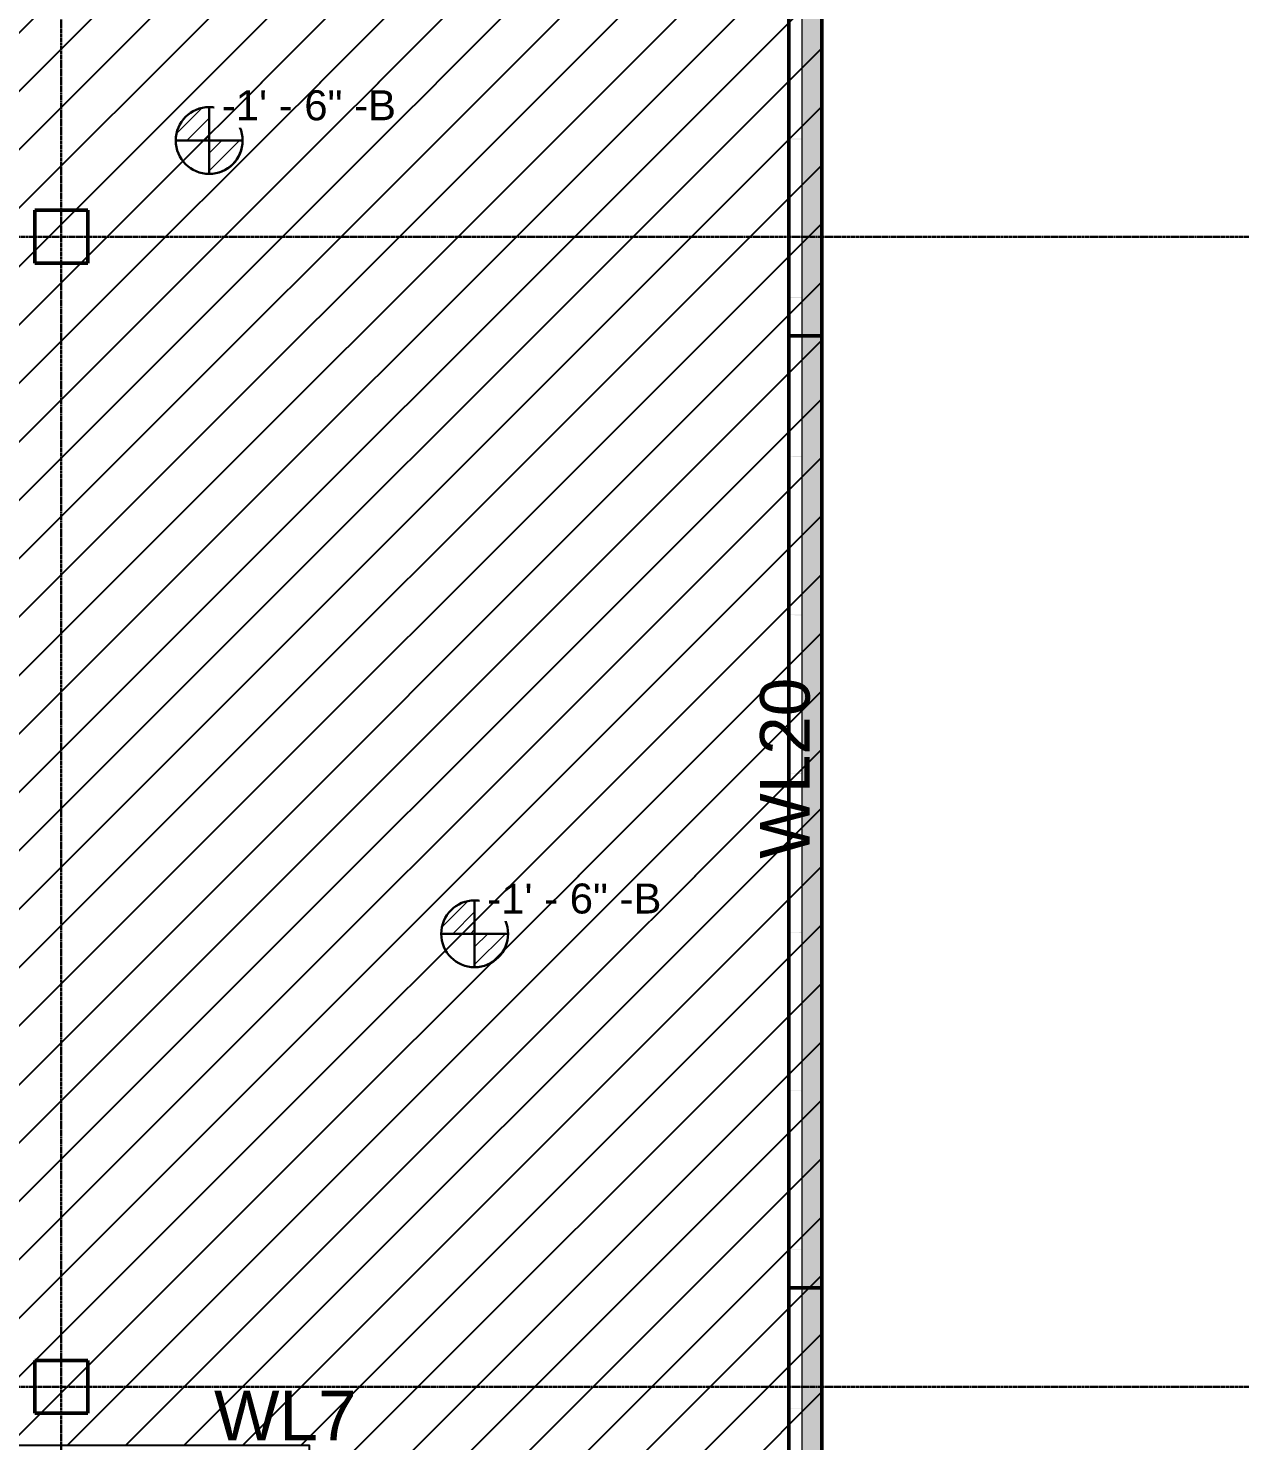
# Model space of a CAD drawing. Header units: inches. Extents: x -4126 to -1814, y 9773 to 12338.
# Drawn here: x -2183.3 to -1814.2, y 10822.9 to 11250.2 of the extents above; entities that cross this region are included whole.
import ezdxf

# ---------------------------------------------------------------- set-up
doc = ezdxf.new("R2010")
doc.units = ezdxf.units.IN
doc.header["$MEASUREMENT"] = 0
doc.linetypes.add('Grid Line 1_2_', pattern=[0.875, 0.5, -0.125, 0.125, -0.125])
for name, color, linetype, lineweight in [('G-ANNO-DIMS', 111, 'Continuous', 9), ('S-COLS', 52, 'Continuous', 9), ('S-FNDN', 32, 'Continuous', 13), ('S-GRID', 1, 'Continuous', 9)]:
    doc.layers.add(name, color=color, linetype=linetype, lineweight=lineweight)
doc.layers.add('LOAD_HATCH', color=8, linetype='Continuous')
doc.layers.add('loads', color=1, linetype='Continuous')
doc.styles.add('Arial', font='Arial.ttf', dxfattribs={"height": 18})
doc.styles.add('Arial_2', font='arial.ttf', dxfattribs={"height": 9.070866})
pattern_1 = [(315, (22.173, 116.836), (0.027577164, 0.027577164), [])]
pattern_2 = [(315, (21.337, 114.336), (0.027577164, 0.027577164), [])]

# ---------------------------------------------------------------- blocks, each defined once
blk = doc.blocks.new('034100 - Precast Structural Concrete - Column - Corbels - 16_x16_-1702002-FRAMING PLAN - 1ST FLOOR')
at = {"layer": 'S-COLS'}
for p, q in [((-8.91, 8.98), (-8.98, 8.98)), ((-8.98, 8.98), (-8.98, -7.02)), ((6.94, 8.98), (-8.91, 8.98)), ((7.02, 8.98), (6.94, 8.98)), ((7.02, -7.02), (7.02, 8.98)), ((-8.98, -7.02), (-8.91, -7.02)), ((-8.91, -7.02), (6.94, -7.02)), ((6.94, -7.02), (7.02, -7.02))]:
    blk.add_line(p, q, dxfattribs=at)
at = {"layer": 'S-COLS', "lineweight": 50}
for p, q in [((-8.98, -7.02), (-8.98, 8.98)), ((-8.98, 8.98), (-8.91, 8.98)), ((-8.91, 8.98), (6.94, 8.98)), ((6.94, 8.98), (7.02, 8.98)), ((7.02, 8.98), (7.02, -7.02)), ((-8.91, -7.02), (-8.98, -7.02)), ((6.94, -7.02), (-8.91, -7.02)), ((7.02, -7.02), (6.94, -7.02))]:
    blk.add_line(p, q, dxfattribs=at)
blk = doc.blocks.new('034100 - Precast Structural Concrete - Column - Corbels - 16_x16_-1702019-FRAMING PLAN - 1ST FLOOR')
at = {"layer": 'S-COLS'}
for p, q in [((-8.91, 8.98), (-8.98, 8.98)), ((-8.98, 8.98), (-8.98, -7.02)), ((6.94, 8.98), (-8.91, 8.98)), ((7.02, 8.98), (6.94, 8.98)), ((7.02, -7.02), (7.02, 8.98)), ((-8.98, -7.02), (-8.91, -7.02)), ((-8.91, -7.02), (6.94, -7.02)), ((6.94, -7.02), (7.02, -7.02))]:
    blk.add_line(p, q, dxfattribs=at)
at = {"layer": 'S-COLS', "lineweight": 50}
for p, q in [((-8.98, -7.02), (-8.98, 8.98)), ((-8.98, 8.98), (-8.91, 8.98)), ((-8.91, 8.98), (6.94, 8.98)), ((6.94, 8.98), (7.02, 8.98)), ((7.02, 8.98), (7.02, -7.02)), ((-8.91, -7.02), (-8.98, -7.02)), ((6.94, -7.02), (-8.91, -7.02)), ((7.02, -7.02), (6.94, -7.02))]:
    blk.add_line(p, q, dxfattribs=at)
blk = doc.blocks.new('Spot Elevations - Símbolo de cota horizontal-V260-FRAMING PLAN - 1ST FLOOR')
at = {"layer": 'G-ANNO-DIMS'}
h = blk.add_hatch(dxfattribs=at)
h.set_pattern_fill('FP_65', color=256, style=0, pattern_type=2)
h.set_pattern_definition(pattern_1)
edge = h.paths.add_edge_path(flags=0)
edge.add_arc((0, 0), 0.1053, 0, 90, ccw=False)
edge.add_line((0.1053, 0), (0, 0))
edge.add_line((0, 0), (0, 0.1053))
h = blk.add_hatch(dxfattribs=at)
h.set_pattern_fill('FP_65', color=256, style=0, pattern_type=2)
h.set_pattern_definition(pattern_1)
edge = h.paths.add_edge_path(flags=0)
edge.add_arc((0, 0), 0.1053, 0, 90, ccw=False)
edge.add_line((0.1053, 0), (0, 0))
edge.add_line((0, 0), (0, 0.1053))
h = blk.add_hatch(dxfattribs=at)
h.set_pattern_fill('FP_65', color=256, style=0, pattern_type=2)
h.set_pattern_definition(pattern_1)
edge = h.paths.add_edge_path(flags=0)
edge.add_arc((0, 0), 0.1053, 180, 270, ccw=False)
edge.add_line((-0.1053, 0), (0, 0))
edge.add_line((0, 0), (0, -0.1053))
h = blk.add_hatch(dxfattribs=at)
h.set_pattern_fill('FP_65', color=256, style=0, pattern_type=2)
h.set_pattern_definition(pattern_1)
edge = h.paths.add_edge_path(flags=0)
edge.add_arc((0, 0), 0.1053, 180, 270, ccw=False)
edge.add_line((-0.1053, 0), (0, 0))
edge.add_line((0, 0), (0, -0.1053))
at = {"layer": 'G-ANNO-DIMS', "lineweight": 30}
for p, q in [((0, 0.1053), (0, 0)), ((0, 0), (-0.1053, 0)), ((0, 0), (0.1053, 0)), ((0, -0.1053), (0, 0))]:
    blk.add_line(p, q, dxfattribs=at)
blk.add_circle((0, 0), 0.1053, dxfattribs=at)
for start, end in [(360, 90), (180, 270)]:
    blk.add_arc((0, 0), 0.1053, start, end, dxfattribs=at)
blk = doc.blocks.new('Spot Elevations - Símbolo de cota horizontal-V277-FRAMING PLAN - 1ST FLOOR')
at = {"layer": 'G-ANNO-DIMS'}
h = blk.add_hatch(dxfattribs=at)
h.set_pattern_fill('FP_82', color=256, style=0, pattern_type=2)
h.set_pattern_definition(pattern_2)
edge = h.paths.add_edge_path(flags=0)
edge.add_arc((0, 0), 0.1053, 0, 90, ccw=False)
edge.add_line((0.1053, 0), (0, 0))
edge.add_line((0, 0), (0, 0.1053))
h = blk.add_hatch(dxfattribs=at)
h.set_pattern_fill('FP_82', color=256, style=0, pattern_type=2)
h.set_pattern_definition(pattern_2)
edge = h.paths.add_edge_path(flags=0)
edge.add_arc((0, 0), 0.1053, 0, 90, ccw=False)
edge.add_line((0.1053, 0), (0, 0))
edge.add_line((0, 0), (0, 0.1053))
h = blk.add_hatch(dxfattribs=at)
h.set_pattern_fill('FP_82', color=256, style=0, pattern_type=2)
h.set_pattern_definition(pattern_2)
edge = h.paths.add_edge_path(flags=0)
edge.add_arc((0, 0), 0.1053, 180, 270, ccw=False)
edge.add_line((-0.1053, 0), (0, 0))
edge.add_line((0, 0), (0, -0.1053))
h = blk.add_hatch(dxfattribs=at)
h.set_pattern_fill('FP_82', color=256, style=0, pattern_type=2)
h.set_pattern_definition(pattern_2)
edge = h.paths.add_edge_path(flags=0)
edge.add_arc((0, 0), 0.1053, 180, 270, ccw=False)
edge.add_line((-0.1053, 0), (0, 0))
edge.add_line((0, 0), (0, -0.1053))
at = {"layer": 'G-ANNO-DIMS', "lineweight": 30}
for p, q in [((0, 0.1053), (0, 0)), ((0, 0), (-0.1053, 0)), ((0, 0), (0.1053, 0)), ((0, -0.1053), (0, 0))]:
    blk.add_line(p, q, dxfattribs=at)
blk.add_circle((0, 0), 0.1053, dxfattribs=at)
for start, end in [(360, 90), (180, 270)]:
    blk.add_arc((0, 0), 0.1053, start, end, dxfattribs=at)

msp = doc.modelspace()

# ---------------------------------------------------------------- hatches: boundary and pattern name
at = {"layer": 'S-FNDN', "transparency": 33554483}
h = msp.add_hatch(color=256, dxfattribs=at)
h.paths.add_polyline_path([(-1943.324, 9891.189), (-1943.324, 10173.189), (-1949.324, 10173.189), (-1949.324, 10160.808), (-1953.324, 10160.808), (-1953.324, 10160.689), (-1949.324, 10160.648), (-1949.324, 10112.808), (-1953.324, 10112.808), (-1953.324, 10112.689), (-1949.324, 10112.648), (-1949.324, 10064.808), (-1953.324, 10064.808), (-1953.324, 10064.689), (-1949.324, 10064.648), (-1949.324, 10016.808), (-1953.324, 10016.808), (-1953.324, 10016.689), (-1949.324, 10016.648), (-1949.324, 9968.808), (-1953.324, 9968.808), (-1953.324, 9968.689), (-1949.324, 9968.648), (-1949.324, 9920.808), (-1953.324, 9920.808), (-1953.324, 9920.689), (-1949.324, 9920.648), (-1949.324, 9897.189), (-1953.324, 9897.189), (-1953.324, 9891.189), (-1949.324, 9891.189)], flags=0)
h.paths.add_polyline_path([(-1949.324, 10461.189), (-1943.324, 10461.189), (-1943.324, 10869.189), (-1949.324, 10869.189), (-1949.324, 10832.808), (-1953.324, 10832.808), (-1953.324, 10832.689), (-1949.324, 10832.648), (-1949.324, 10784.808), (-1953.324, 10784.808), (-1953.324, 10784.689), (-1949.324, 10784.648), (-1949.324, 10736.808), (-1953.324, 10736.808), (-1953.324, 10736.689), (-1949.324, 10736.648), (-1949.324, 10688.808), (-1953.324, 10688.808), (-1953.324, 10688.689), (-1949.324, 10688.648), (-1949.324, 10640.808), (-1953.324, 10640.808), (-1953.324, 10640.689), (-1949.324, 10640.648), (-1949.324, 10592.808), (-1953.324, 10592.808), (-1953.324, 10592.689), (-1949.324, 10592.648), (-1949.324, 10544.808), (-1953.324, 10544.808), (-1953.324, 10544.689), (-1949.324, 10544.648), (-1949.324, 10496.808), (-1953.324, 10496.808), (-1953.324, 10496.689), (-1949.324, 10496.648), (-1949.324, 10495.449)], flags=0)
h.paths.add_polyline_path([(-1943.324, 11157.189), (-1943.324, 11559.189), (-1949.324, 11559.189), (-1949.324, 11552.808), (-1953.324, 11552.808), (-1953.324, 11552.689), (-1949.324, 11552.648), (-1949.324, 11504.808), (-1953.324, 11504.808), (-1953.324, 11504.689), (-1949.324, 11504.648), (-1949.324, 11456.808), (-1953.324, 11456.808), (-1953.324, 11456.689), (-1949.324, 11456.648), (-1949.324, 11408.808), (-1953.324, 11408.808), (-1953.324, 11408.689), (-1949.324, 11408.648), (-1949.324, 11360.808), (-1953.324, 11360.808), (-1953.324, 11360.689), (-1949.324, 11360.648), (-1949.324, 11312.808), (-1953.324, 11312.808), (-1953.324, 11312.689), (-1949.324, 11312.648), (-1949.324, 11264.808), (-1953.324, 11264.808), (-1953.324, 11264.689), (-1949.324, 11264.648), (-1949.324, 11216.808), (-1953.324, 11216.808), (-1953.324, 11216.689), (-1949.324, 11216.648), (-1949.324, 11168.808), (-1953.324, 11168.808), (-1953.324, 11168.689), (-1949.324, 11168.648), (-1949.324, 11157.189)], flags=0)
h.paths.add_polyline_path([(-1949.324, 11847.189), (-1943.324, 11847.189), (-1943.324, 12087.189), (-1953.324, 12087.189), (-1953.324, 12080.689), (-1949.324, 12080.648), (-1949.324, 12032.808), (-1953.324, 12032.808), (-1953.324, 12032.689), (-1949.324, 12032.648), (-1949.324, 11984.808), (-1953.324, 11984.808), (-1953.324, 11984.689), (-1949.324, 11984.648), (-1949.324, 11936.808), (-1953.324, 11936.808), (-1953.324, 11936.689), (-1949.324, 11936.648), (-1949.324, 11888.808), (-1953.324, 11888.808), (-1953.324, 11888.689), (-1949.324, 11888.648), (-1949.324, 11887.449)], flags=0)
at = {"layer": 'S-FNDN', "lineweight": 5, "transparency": 33554483}
msp.add_hatch(color=256, dxfattribs=at).paths.add_polyline_path([(-1943.324, 10869.189), (-1943.324, 11157.189), (-1949.324, 11157.189), (-1949.324, 11120.808), (-1953.324, 11120.808), (-1953.324, 11120.689), (-1949.324, 11120.648), (-1949.324, 11072.808), (-1953.324, 11072.808), (-1953.324, 11072.689), (-1949.324, 11072.648), (-1949.324, 11024.808), (-1953.324, 11024.808), (-1953.324, 11024.689), (-1949.324, 11024.648), (-1949.324, 10976.808), (-1953.324, 10976.808), (-1953.324, 10976.689), (-1949.324, 10976.648), (-1949.324, 10928.808), (-1953.324, 10928.808), (-1953.324, 10928.689), (-1949.324, 10928.648), (-1949.324, 10880.808), (-1953.324, 10880.808), (-1953.324, 10880.689), (-1949.324, 10880.648), (-1949.324, 10869.189)], flags=0)

# ---------------------------------------------------------------- linework, layer by layer
at = {"layer": 'S-FNDN', "lineweight": 50}
for p, q in [((-1943.324, 12087.189), (-1943.324, 9891.189)), ((-1953.324, 9901.189), (-1953.324, 12077.189)), ((-1943.324, 11157.189), (-1953.324, 11157.189)), ((-1953.324, 10869.189), (-1943.324, 10869.189))]:
    msp.add_line(p, q, dxfattribs=at)
at = {"layer": 'S-FNDN'}
msp.add_line((-1949.324, 11985.189), (-1949.324, 9897.189), dxfattribs=at)
at = {"layer": 'S-GRID', "linetype": 'Grid Line 1_2_', "lineweight": 30}
for p, q in [((-2173.324, 9772.61), (-2173.324, 12288.555)), ((-1814.206, 11187.189), (-4076.95, 11187.189)), ((-1814.206, 10839.189), (-4076.95, 10839.189))]:
    msp.add_line(p, q, dxfattribs=at)

# ---------------------------------------------------------------- block references
at = {"layer": 'G-ANNO-DIMS', "lineweight": 30, "extrusion": (0, 0, -1), "xscale": 95.99999999999994, "yscale": 95.99999999999994, "zscale": 95.99999999999994, "rotation": 180}
for name, p in [('Spot Elevations - Símbolo de cota horizontal-V260-FRAMING PLAN - 1ST FLOOR', (2128.601, 11216.273)), ('Spot Elevations - Símbolo de cota horizontal-V277-FRAMING PLAN - 1ST FLOOR', (2048.319, 10976.273))]:
    msp.add_blockref(name, p, dxfattribs=at)
at = {"layer": 'S-COLS'}
for name, p, rotation in [('034100 - Precast Structural Concrete - Column - Corbels - 16_x16_-1702019-FRAMING PLAN - 1ST FLOOR', (-2174.308, 11186.205), 269.9999999999967), ('034100 - Precast Structural Concrete - Column - Corbels - 16_x16_-1702002-FRAMING PLAN - 1ST FLOOR', (-2172.339, 10840.174), 90.0000000000016)]:
    msp.add_blockref(name, p, dxfattribs=dict(at, rotation=rotation))

# ---------------------------------------------------------------- texts
at = {"layer": 'loads', "insert": (-1962, 10999), "char_height": 15, "width": 29.92125, "attachment_point": 1, "rotation": 90, "style": 'Arial'}
msp.add_mtext('WL20', dxfattribs=at)
at = {"layer": 'loads', "insert": (-2127.121, 10837.988), "char_height": 15, "width": 29.92125, "attachment_point": 1, "style": 'Arial'}
msp.add_mtext('WL7', dxfattribs=at)

# ---------------------------------------------------------------- next in the draw order: texts
at = {"layer": 'G-ANNO-DIMS', "char_height": 9.07087, "width": 62.85656, "attachment_point": 1, "line_spacing_factor": 0.941778, "style": 'Arial_2', "bg_fill": 3, "box_fill_scale": 1.25, "bg_fill_color": 256, "bg_fill_true_color": 13158600, "bg_fill_transparency": 0}
for insert in [(-2124.792, 11231.476), (-2044.509, 10991.476)]:
    msp.add_mtext('-1\' - 6" -B', dxfattribs=dict(at, insert=insert))

# ---------------------------------------------------------------- next in the draw order: hatches: boundary and pattern name
at = {"layer": 'LOAD_HATCH'}
h = msp.add_hatch(dxfattribs=at)
h.set_pattern_fill('ANSI31', color=256, scale=100, style=0)
h.paths.add_polyline_path([(-3819.324, 9901.189), (-3819.324, 10010.089), (-2098.262, 10010.089), (-2098.262, 10821.489), (-3401.049, 10821.489), (-3400.049, 11277.289), (-2098.262, 11277.289), (-2098.262, 12077.189), (-1943.324, 12077.189), (-1943.324, 9901.189)])

# ---------------------------------------------------------------- next in the draw order: linework, layer by layer
msp.add_lwpolyline([(-3400.049, 11277.289), (-2098.262, 11277.289), (-2098.262, 12077.189), (-1943.324, 12077.189), (-1943.324, 9901.189), (-3819.324, 9901.189), (-3819.324, 10010.089), (-2098.262, 10010.089), (-2098.262, 10821.489), (-3401.049, 10821.489)], close=True, dxfattribs=at)

doc.saveas('drawing.dxf')
